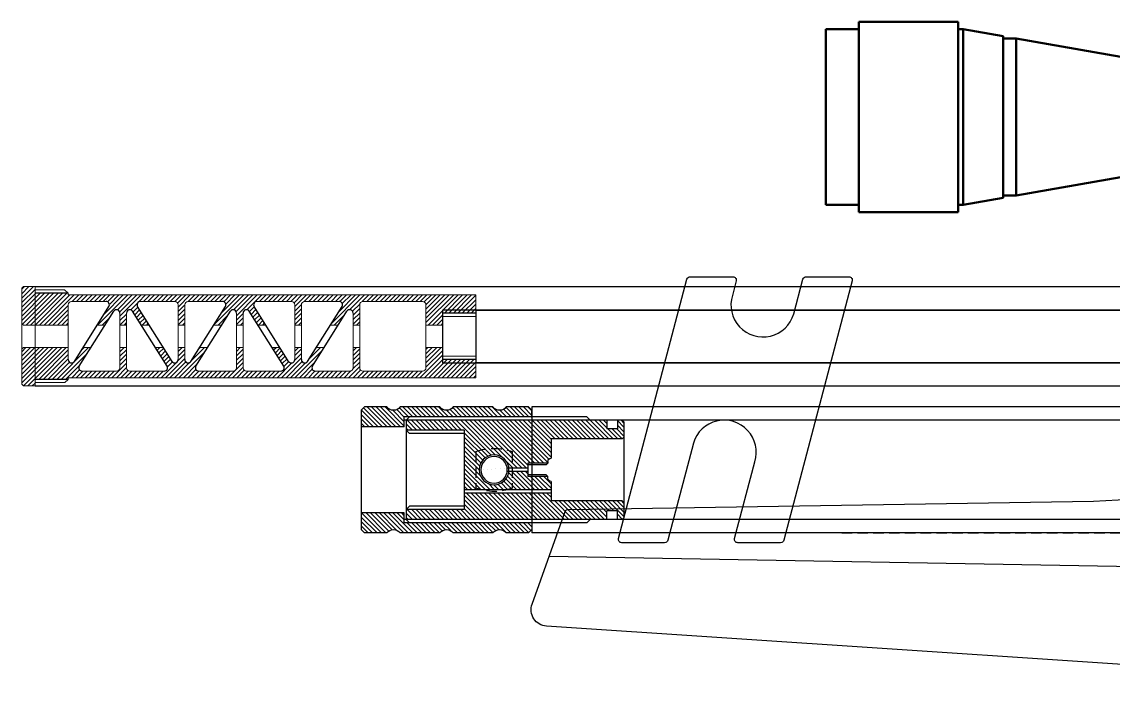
# Model space of a CAD drawing. Header units: millimetres. Extents: x 150 to 981, y 183 to 461.
# Drawn here: x 149.9 to 479.2, y 250 to 450 of the extents above; entities that cross this region are included whole.
import ezdxf

# ---------------------------------------------------------------- set-up
doc = ezdxf.new("R2010")
doc.units = ezdxf.units.MM
doc.linetypes.add('HIDDEN', pattern=[9.525, 6.35, -3.175])
doc.layers.add('图层2', color=108, linetype='Continuous')
doc.layers.add('标注线', color=3, linetype='Continuous', lineweight=13)

# ---------------------------------------------------------------- blocks, each defined once
blk = doc.blocks.new('ghjhjkk')
at = {"layer": '图层2', "linetype": 'ByBlock'}
h = blk.add_hatch(dxfattribs=at)
h.set_pattern_fill('ANSI31', color=4, scale=0.3)
h.set_pattern_definition([(45, (7450.5657, -2124.3686), (-0.6735192, 0.6735192), [])])
h.paths.add_polyline_path([(9061.66, -2377.02), (9051.66, -2377.02), (9051.66, -2386.62), (9061.66, -2386.62), (9061.66, -2386.12), (9184.59, -2386.12), (9184.59, -2380.62), (9174.59, -2380.62), (9174.59, -2377.02), (9169.59, -2377.02), (9169.59, -2383.12, -0.414214), (9168.59, -2384.12), (9150.59, -2384.12, -0.414214), (9149.59, -2383.12), (9149.59, -2377.02), (9147.59, -2377.02), (9147.59, -2383.12, -0.414214), (9146.59, -2384.12), (9136.18, -2384.12, -0.590203), (9135.33, -2382.59), (9138.84, -2377.02), (9136.47, -2377.02), (9133.85, -2381.19, -0.752207), (9132, -2380.66), (9132, -2377.02), (9130, -2377.02), (9130, -2380.66, -0.752207), (9128.16, -2381.19), (9125.53, -2377.02), (9123.17, -2377.02), (9126.68, -2382.59, -0.590203), (9125.83, -2384.12), (9115.42, -2384.12, -0.414214), (9114.42, -2383.12), (9114.42, -2377.02), (9112.42, -2377.02), (9112.42, -2383.12, -0.414214), (9111.42, -2384.12), (9101.01, -2384.12, -0.590203), (9100.16, -2382.59), (9103.67, -2377.02), (9101.3, -2377.02), (9098.68, -2381.19, -0.752207), (9096.83, -2380.66), (9096.83, -2377.02), (9094.83, -2377.02), (9094.83, -2380.66, -0.752207), (9092.99, -2381.19), (9090.36, -2377.02), (9088, -2377.02), (9091.5, -2382.59, -0.590203), (9090.66, -2384.12), (9080.25, -2384.12, -0.414214), (9079.25, -2383.12), (9079.25, -2377.02), (9077.25, -2377.02), (9077.25, -2383.12, -0.414214), (9076.25, -2384.12), (9065.83, -2384.12, -0.590203), (9064.99, -2382.59), (9068.49, -2377.02), (9066.13, -2377.02), (9063.51, -2381.19, -0.752207), (9061.66, -2380.66)])
h.paths.add_polyline_path([(9061.66, -2364.12, -0.414214), (9062.66, -2363.12), (9073.07, -2363.12, -0.590203), (9073.92, -2364.66), (9070.41, -2370.22), (9072.77, -2370.22), (9075.4, -2366.06, -0.752207), (9077.25, -2366.59), (9077.25, -2370.22), (9079.25, -2370.22), (9079.25, -2366.59, -0.752207), (9081.09, -2366.06), (9083.72, -2370.22), (9086.08, -2370.22), (9082.57, -2364.66, -0.590203), (9083.42, -2363.12), (9093.83, -2363.12, -0.414214), (9094.83, -2364.12), (9094.83, -2370.22), (9096.83, -2370.22), (9096.83, -2364.12, -0.414214), (9097.83, -2363.12), (9108.24, -2363.12, -0.590203), (9109.09, -2364.66), (9105.58, -2370.22), (9107.95, -2370.22), (9110.57, -2366.06, -0.752207), (9112.42, -2366.59), (9112.42, -2370.22), (9114.42, -2370.22), (9114.42, -2366.59, -0.752207), (9116.26, -2366.06), (9118.89, -2370.22), (9121.25, -2370.22), (9117.75, -2364.66, -0.590203), (9118.59, -2363.12), (9129, -2363.12, -0.414214), (9130, -2364.12), (9130, -2370.22), (9132, -2370.22), (9132, -2364.12, -0.414214), (9133, -2363.12), (9143.42, -2363.12, -0.590203), (9144.26, -2364.66), (9140.76, -2370.22), (9143.12, -2370.22), (9145.74, -2366.06, -0.752207), (9147.59, -2366.59), (9147.59, -2370.22), (9149.59, -2370.22), (9149.59, -2364.12, -0.414214), (9150.59, -2363.12), (9168.59, -2363.12, -0.414214), (9169.59, -2364.12), (9169.59, -2370.22), (9174.59, -2370.22), (9174.59, -2366.62), (9184.59, -2366.62), (9184.59, -2361.12), (9061.66, -2361.12), (9061.66, -2360.62), (9051.66, -2360.62), (9051.66, -2370.22), (9061.66, -2370.22)])
h.paths.add_polyline_path([(9047.66, -2388.12), (9048.16, -2388.62), (9051.66, -2388.62), (9051.66, -2377.02), (9047.66, -2377.02)])
h.paths.add_polyline_path([(9047.66, -2369.72), (9048.16, -2370.22), (9051.66, -2370.22), (9051.66, -2358.62), (9047.66, -2358.62)])
at = {"layer": '图层2', "color": 2, "linetype": 'ByBlock'}
for p, q in [((9061.66, -2360.62), (9051.66, -2360.62)), ((9047.66, -2369.72), (9048.16, -2370.22)), ((9061.66, -2386.62), (9051.66, -2386.62))]:
    blk.add_line(p, q, dxfattribs=at)
at = {"layer": '图层2', "color": 3, "linetype": 'ByBlock'}
for p, q in [((9063.51, -2381.19), (9073.92, -2364.66)), ((9064.99, -2382.59), (9075.4, -2366.06)), ((9091.5, -2382.59), (9081.09, -2366.06)), ((9092.99, -2381.19), (9082.57, -2364.66)), ((9098.68, -2381.19), (9109.09, -2364.66)), ((9100.16, -2382.59), (9110.57, -2366.06)), ((9126.68, -2382.59), (9116.26, -2366.06)), ((9128.16, -2381.19), (9117.75, -2364.66)), ((9133.85, -2381.19), (9144.26, -2364.66)), ((9135.33, -2382.59), (9145.74, -2366.06)), ((9184.59, -2366.62), (9174.59, -2366.62)), ((9184.59, -2380.62), (9174.59, -2380.62))]:
    blk.add_line(p, q, dxfattribs=at)
for centre, start, end in [((9073.07, -2364.12), 327.803, 90), ((9083.42, -2364.12), 90, 212.197), ((9108.24, -2364.12), 327.803, 90), ((9118.59, -2364.12), 90, 212.197), ((9143.42, -2364.12), 327.803, 90), ((9076.25, -2366.59), 0, 147.803), ((9080.25, -2366.59), 32.197, 180), ((9111.42, -2366.59), 0, 147.803), ((9115.42, -2366.59), 32.197, 180), ((9146.59, -2366.59), 0, 147.803), ((9062.66, -2380.66), 180, 327.803), ((9065.83, -2383.12), 147.803, 270), ((9090.66, -2383.12), 270, 32.197), ((9093.83, -2380.66), 212.197, 0), ((9097.83, -2380.66), 180, 327.803), ((9101.01, -2383.12), 147.803, 270), ((9125.83, -2383.12), 270, 32.197), ((9129, -2380.66), 212.197, 0), ((9133, -2380.66), 180, 327.803), ((9136.18, -2383.12), 147.803, 270)]:
    blk.add_arc(centre, 1, start, end, dxfattribs=at)
at = {"layer": '标注线', "color": 3}
for p, q in [((9047.66, -2359.12), (9048.16, -2358.62)), ((9047.66, -2359.12), (9047.66, -2388.12)), ((9048.16, -2358.62), (9051.66, -2358.62)), ((9051.66, -2358.62), (9051.66, -2388.62)), ((9051.66, -2359.62), (9060.54, -2359.62)), ((9061.66, -2360.62), (9060.54, -2359.62)), ((9061.66, -2360.62), (9061.66, -2361.12)), ((9061.66, -2361.12), (9184.59, -2361.12)), ((9062.66, -2363.12), (9073.07, -2363.12)), ((9083.42, -2363.12), (9093.83, -2363.12)), ((9097.83, -2363.12), (9108.24, -2363.12)), ((9118.59, -2363.12), (9129, -2363.12)), ((9133, -2363.12), (9143.42, -2363.12)), ((9150.59, -2363.12), (9168.59, -2363.12)), ((9184.59, -2361.12), (9184.59, -2367.62)), ((9061.66, -2364.12), (9061.66, -2380.66)), ((9077.25, -2366.59), (9077.25, -2383.12)), ((9079.25, -2366.59), (9079.25, -2383.12)), ((9094.83, -2364.12), (9094.83, -2380.66)), ((9096.83, -2364.12), (9096.83, -2380.66)), ((9112.42, -2366.59), (9112.42, -2383.12)), ((9114.42, -2366.59), (9114.42, -2383.12)), ((9130, -2364.12), (9130, -2380.66)), ((9132, -2364.12), (9132, -2380.66)), ((9147.59, -2366.59), (9147.59, -2383.12)), ((9149.59, -2364.12), (9149.59, -2383.12)), ((9169.59, -2364.12), (9169.59, -2383.12)), ((9174.59, -2366.62), (9174.59, -2380.62)), ((9048.16, -2370.22), (9061.66, -2370.22)), ((9070.41, -2370.22), (9072.77, -2370.22)), ((9077.25, -2370.22), (9079.25, -2370.22)), ((9086.08, -2370.22), (9083.72, -2370.22)), ((9094.83, -2370.22), (9096.83, -2370.22)), ((9105.58, -2370.22), (9107.95, -2370.22)), ((9114.42, -2370.22), (9112.42, -2370.22)), ((9121.25, -2370.22), (9118.89, -2370.22)), ((9132, -2370.22), (9130, -2370.22)), ((9140.76, -2370.22), (9143.12, -2370.22)), ((9149.59, -2370.22), (9147.59, -2370.22)), ((9169.59, -2370.22), (9174.59, -2370.22)), ((9047.66, -2377.52), (9048.16, -2377.02)), ((9048.16, -2377.02), (9061.66, -2377.02)), ((9066.13, -2377.02), (9068.49, -2377.02)), ((9077.25, -2377.02), (9079.25, -2377.02)), ((9090.36, -2377.02), (9088, -2377.02)), ((9094.83, -2377.02), (9096.83, -2377.02)), ((9101.3, -2377.02), (9103.67, -2377.02)), ((9114.42, -2377.02), (9112.42, -2377.02)), ((9125.53, -2377.02), (9123.17, -2377.02)), ((9132, -2377.02), (9130, -2377.02)), ((9136.47, -2377.02), (9138.84, -2377.02)), ((9149.59, -2377.02), (9147.59, -2377.02)), ((9169.59, -2377.02), (9174.59, -2377.02)), ((9184.59, -2379.62), (9184.59, -2386.12)), ((9051.66, -2384.62), (9051.66, -2386.62)), ((9061.66, -2386.62), (9060.65, -2387.62)), ((9061.66, -2386.12), (9184.59, -2386.12)), ((9061.66, -2386.12), (9061.66, -2386.62)), ((9065.83, -2384.12), (9076.25, -2384.12)), ((9080.25, -2384.12), (9090.66, -2384.12)), ((9101.01, -2384.12), (9111.42, -2384.12)), ((9115.42, -2384.12), (9125.83, -2384.12)), ((9136.18, -2384.12), (9146.59, -2384.12)), ((9150.59, -2384.12), (9168.59, -2384.12)), ((9048.16, -2388.62), (9047.66, -2388.12)), ((9048.16, -2388.62), (9051.66, -2388.62)), ((9051.66, -2387.62), (9060.65, -2387.62))]:
    blk.add_line(p, q, dxfattribs=at)
at = {"layer": '标注线', "color": 4}
for p, q in [((9174.59, -2367.62), (9184.59, -2367.62)), ((9184.59, -2367.62), (9184.59, -2379.62)), ((9174.59, -2379.62), (9184.59, -2379.62))]:
    blk.add_line(p, q, dxfattribs=at)
at = {"layer": '标注线', "color": 3}
for centre, start, end in [((9062.66, -2364.12), 90, 180), ((9093.83, -2364.12), 0, 90), ((9097.83, -2364.12), 90, 180), ((9129, -2364.12), 0, 90), ((9133, -2364.12), 90, 180), ((9150.59, -2364.12), 90, 180), ((9168.59, -2364.12), 0, 90), ((9076.25, -2383.12), 270, 0), ((9080.25, -2383.12), 180, 270), ((9111.42, -2383.12), 270, 0), ((9115.42, -2383.12), 180, 270), ((9146.59, -2383.12), 270, 0), ((9150.59, -2383.12), 180, 270), ((9168.59, -2383.12), 270, 0)]:
    blk.add_arc(centre, 1, start, end, dxfattribs=at)
blk = doc.blocks.new('gfdgtrh')
at = {"layer": '图层2', "linetype": 'ByBlock'}
h = blk.add_hatch(dxfattribs=at)
h.set_pattern_fill('ANSI31', color=4, scale=0.3)
h.set_pattern_definition([(45, (8893.701, 869.9032), (-0.6735192, 0.6735192), [])])
h.paths.add_polyline_path([(10418.63, -1996.45), (10425.38, -1996.45), (10426.38, -1995.45), (10426.38, -1990.45), (10413.39, -1990.45), (10413.39, -1993.45), (10374.88, -1993.45), (10374.88, -1995.45), (10375.88, -1996.45), (10382.63, -1996.45, -0.5), (10386.63, -1996.45), (10398.63, -1996.45, -0.5), (10402.63, -1996.45), (10414.63, -1996.45, -0.5)])
h.paths.add_polyline_path([(10414.63, -1958.45), (10402.63, -1958.45, -0.5), (10398.63, -1958.45), (10386.63, -1958.45, -0.5), (10382.63, -1958.45), (10375.88, -1958.45), (10374.88, -1959.45), (10374.88, -1961.45), (10413.39, -1961.45), (10413.39, -1964.45), (10426.38, -1964.45), (10426.38, -1959.45), (10425.38, -1958.45), (10418.63, -1958.45, -0.5)])
at = {"layer": '图层2', "color": 6, "linetype": 'ByBlock'}
for p, q in [((10374.88, -1959.45), (10375.88, -1958.45)), ((10375.88, -1958.45), (10382.63, -1958.45)), ((10386.63, -1958.45), (10398.63, -1958.45)), ((10402.63, -1958.45), (10414.63, -1958.45)), ((10418.63, -1958.45), (10425.38, -1958.45)), ((10425.38, -1958.45), (10426.38, -1959.45)), ((10374.88, -1961.6), (10374.88, -1959.45)), ((10374.88, -1961.45), (10413.39, -1961.45)), ((10374.88, -1961.6), (10374.88, -1993.3)), ((10413.39, -1964.45), (10413.39, -1961.45)), ((10426.38, -1959.45), (10426.38, -1964.45)), ((10413.39, -1964.45), (10426.38, -1964.45)), ((10426.38, -1964.45), (10426.38, -1990.45)), ((10413.39, -1990.45), (10426.38, -1990.45)), ((10413.39, -1993.45), (10413.39, -1990.45)), ((10426.38, -1990.45), (10426.38, -1995.45)), ((10374.88, -1993.3), (10374.88, -1995.45)), ((10374.88, -1993.45), (10413.39, -1993.45)), ((10374.88, -1995.45), (10375.88, -1996.45)), ((10375.88, -1996.45), (10382.63, -1996.45)), ((10386.63, -1996.45), (10398.63, -1996.45)), ((10402.63, -1996.45), (10414.63, -1996.45)), ((10418.63, -1996.45), (10425.38, -1996.45)), ((10425.38, -1996.45), (10426.38, -1995.45))]:
    blk.add_line(p, q, dxfattribs=at)
at = {"layer": '图层2', "color": 4, "linetype": 'ByBlock'}
for p, q in [((10374.88, -1962.45), (10413.39, -1962.45)), ((10374.88, -1992.45), (10413.39, -1992.45))]:
    blk.add_line(p, q, dxfattribs=at)
at = {"layer": '图层2', "color": 6, "linetype": 'ByBlock'}
for centre, start, end in [((10384.63, -1956.95), 216.8699, 323.1301), ((10400.63, -1956.95), 216.8699, 323.1301), ((10416.63, -1956.95), 216.8699, 323.1301), ((10384.63, -1997.95), 36.8699, 143.1301), ((10400.63, -1997.95), 36.8699, 143.1301), ((10416.63, -1997.95), 36.8699, 143.1301)]:
    blk.add_arc(centre, 2.5, start, end, dxfattribs=at)
blk = doc.blocks.new('hfghjjj')
at = {"layer": '图层2', "linetype": 'ByBlock'}
h = blk.add_hatch(dxfattribs=at)
h.set_pattern_fill('ANSI31', color=4, scale=0.3)
h.set_pattern_definition([(45, (6018.2356, -177.67815), (-0.6735192, 0.6735192), [])])
h.paths.add_polyline_path([(10186.83, -2071.74), (10187.33, -2072.24), (10188.83, -2072.24), (10188.83, -2069.74), (10192.03, -2069.74), (10192.03, -2072.24), (10252.53, -2072.24), (10252.53, -2069.39), (10235.03, -2069.39), (10235.03, -2064.39), (10208.83, -2064.39), (10208.83, -2066.74), (10187.33, -2066.74), (10186.83, -2067.24)])
edge = h.paths.add_edge_path()
edge.add_arc((10208.83, -2059.89), 1, 270, 360)
edge.add_line((10209.83, -2059.89), (10209.83, -2059.39))
edge.add_line((10209.83, -2059.39), (10215.83, -2059.39))
edge.add_line((10215.83, -2059.39), (10215.83, -2057.89))
edge.add_line((10215.83, -2057.89), (10221.55, -2057.89))
edge.add_arc((10226.03, -2057.39), 4.5, 186.3794, 360)
edge.add_line((10230.53, -2057.39), (10235.03, -2057.39))
edge.add_line((10235.03, -2057.39), (10235.03, -2063.39))
edge.add_line((10235.03, -2063.39), (10208.83, -2063.39))
edge.add_line((10208.83, -2063.39), (10208.83, -2060.89))
edge = h.paths.add_edge_path()
edge.add_line((10209.83, -2054.89), (10209.83, -2055.39))
edge.add_line((10209.83, -2055.39), (10215.83, -2055.39))
edge.add_line((10215.83, -2055.39), (10215.83, -2056.89))
edge.add_line((10215.83, -2056.89), (10221.55, -2056.89))
edge.add_arc((10226.03, -2057.39), 4.5, 0, 173.6206, ccw=False)
edge.add_line((10230.53, -2057.39), (10235.03, -2057.39))
edge.add_line((10235.03, -2057.39), (10235.03, -2045.39))
edge.add_line((10235.03, -2045.39), (10252.53, -2045.39))
edge.add_line((10252.53, -2045.39), (10252.53, -2042.54))
edge.add_line((10252.53, -2042.54), (10192.03, -2042.54))
edge.add_line((10192.03, -2042.54), (10192.03, -2045.04))
edge.add_line((10192.03, -2045.04), (10188.83, -2045.04))
edge.add_line((10188.83, -2045.04), (10188.83, -2042.54))
edge.add_line((10188.83, -2042.54), (10186.83, -2042.54))
edge.add_line((10186.83, -2042.54), (10186.83, -2047.54))
edge.add_line((10186.83, -2047.54), (10187.33, -2048.04))
edge.add_line((10187.33, -2048.04), (10208.83, -2048.04))
edge.add_line((10208.83, -2048.04), (10208.83, -2053.89))
edge.add_arc((10208.83, -2054.89), 1, 0, 90, ccw=False)
at = {"layer": '图层2', "color": 4, "linetype": 'ByBlock'}
for p, q in [((10197.03, -2042.39), (10198.03, -2041.39)), ((10198.03, -2041.39), (10251.53, -2041.39)), ((10251.53, -2041.39), (10252.53, -2042.39)), ((10235.03, -2046.39), (10251.53, -2046.39)), ((10210.33, -2055.89), (10209.83, -2055.39)), ((10210.33, -2055.89), (10215.83, -2055.89)), ((10210.33, -2058.89), (10209.83, -2059.39)), ((10210.33, -2058.89), (10215.83, -2058.89)), ((10235.03, -2068.39), (10251.53, -2068.39)), ((10197.03, -2072.39), (10198.03, -2073.39)), ((10198.03, -2073.39), (10251.53, -2073.39)), ((10251.53, -2073.39), (10252.53, -2072.39))]:
    blk.add_line(p, q, dxfattribs=at)
at = {"layer": '图层2', "color": 6, "linetype": 'ByBlock'}
for p, q in [((10186.83, -2042.89), (10187.33, -2042.39)), ((10186.83, -2042.89), (10186.83, -2047.54)), ((10187.33, -2042.39), (10188.83, -2042.39)), ((10188.83, -2042.39), (10188.83, -2045.04)), ((10192.03, -2042.39), (10192.03, -2045.04)), ((10192.03, -2042.39), (10252.53, -2042.39)), ((10197.03, -2042.39), (10197.03, -2042.39)), ((10252.53, -2042.39), (10252.53, -2045.39)), ((10187.33, -2048.04), (10186.83, -2047.54)), ((10186.83, -2047.54), (10186.83, -2067.24)), ((10188.83, -2044.99), (10192.03, -2044.99)), ((10235.03, -2045.39), (10235.03, -2069.39)), ((10235.03, -2045.39), (10252.53, -2045.39)), ((10251.53, -2046.39), (10252.53, -2045.39)), ((10252.53, -2045.39), (10252.53, -2069.39)), ((10187.33, -2048.04), (10208.83, -2048.04)), ((10208.83, -2048.04), (10208.83, -2053.89)), ((10209.83, -2054.89), (10209.83, -2055.39)), ((10209.83, -2055.39), (10215.83, -2055.39)), ((10215.83, -2055.39), (10215.83, -2056.89)), ((10215.83, -2056.89), (10222.06, -2056.89)), ((10215.83, -2056.89), (10215.83, -2057.89)), ((10215.83, -2057.89), (10222.06, -2057.89)), ((10215.83, -2057.89), (10215.83, -2059.39)), ((10208.83, -2060.89), (10208.83, -2066.74)), ((10209.83, -2059.39), (10215.83, -2059.39)), ((10209.83, -2059.89), (10209.83, -2059.39)), ((10208.83, -2063.39), (10235.03, -2063.39)), ((10208.83, -2064.39), (10235.03, -2064.39)), ((10187.33, -2066.74), (10186.83, -2067.24)), ((10186.83, -2067.24), (10186.83, -2071.89)), ((10187.33, -2066.74), (10208.83, -2066.74)), ((10188.83, -2069.79), (10192.03, -2069.79)), ((10188.83, -2072.39), (10188.83, -2069.79)), ((10192.03, -2072.39), (10192.03, -2069.79)), ((10235.03, -2069.39), (10252.53, -2069.39)), ((10252.53, -2069.39), (10251.53, -2068.39)), ((10252.53, -2069.39), (10252.53, -2072.24)), ((10187.33, -2072.39), (10186.83, -2071.89)), ((10187.33, -2072.39), (10188.83, -2072.39)), ((10192.03, -2072.39), (10252.53, -2072.39)), ((10197.03, -2072.39), (10197.03, -2072.39))]:
    blk.add_line(p, q, dxfattribs=at)
at = {"layer": '图层2', "color": 3, "linetype": 'HIDDEN', "ltscale": 0.5}
for p, q in [((10220.53, -2051.89), (10220.53, -2062.89)), ((10231.53, -2051.89), (10231.53, -2062.89))]:
    blk.add_line(p, q, dxfattribs=at)
at = {"layer": '图层2', "color": 6, "linetype": 'ByBlock'}
for radius in [4.5, 4]:
    blk.add_circle((10226.03, -2057.39), radius, dxfattribs=at)
at = {"layer": '图层2', "color": 3, "linetype": 'HIDDEN', "ltscale": 0.5}
for centre, radius, start, end in [((10226.03, -2066.52), 15.62, 69.3903, 110.6097), ((10226.03, -2048.27), 15.63, 249.3903, 290.6097)]:
    blk.add_arc(centre, radius, start, end, dxfattribs=at)
at = {"layer": '图层2', "color": 6, "linetype": 'ByBlock'}
for centre, start, end in [((10208.83, -2054.89), 0, 90), ((10208.83, -2059.89), 270, 0)]:
    blk.add_arc(centre, 1, start, end, dxfattribs=at)

msp = doc.modelspace()

# ---------------------------------------------------------------- linework, layer by layer
at = {"color": 1, "lineweight": 50}
for p, q in [((402.428, 450.043), (432.428, 450.043)), ((402.428, 392.543), (402.428, 450.043)), ((432.428, 392.543), (432.428, 450.043)), ((392.428, 447.793), (402.428, 447.793)), ((392.428, 394.793), (392.428, 447.793)), ((433.928, 447.793), (432.428, 447.793)), ((433.928, 394.793), (433.928, 447.793)), ((433.928, 447.793), (445.928, 445.693)), ((445.928, 396.893), (445.928, 445.693)), ((449.928, 444.993), (445.928, 444.993)), ((449.928, 397.593), (449.928, 444.993)), ((449.928, 444.993), (513.928, 433.793)), ((449.928, 397.593), (513.928, 408.793)), ((433.928, 394.793), (445.928, 396.893)), ((392.428, 394.793), (402.428, 394.793)), ((402.428, 392.543), (432.428, 392.543)), ((433.928, 394.793), (432.428, 394.793))]:
    msp.add_line(p, q, dxfattribs=at)
at = {"color": 2, "lineweight": 50}
msp.add_line((449.928, 397.593), (445.928, 397.593), dxfattribs=at)
at = {"color": 6, "linetype": 'ByBlock'}
msp.add_lwpolyline([(364.269, 367.436, 1.0067106), (382.787, 361.807), (385.556, 372.32, -0.3406371), (386.523, 373.065), (399.454, 373.065, -0.4918281), (400.421, 371.811), (379.789, 293.48, -0.3406371), (378.822, 292.735), (365.89, 292.735, -0.4918281), (364.923, 293.99), (371.033, 317.187, 1.0067106), (352.516, 322.815), (344.789, 293.48, -0.3406371), (343.822, 292.735), (330.89, 292.735, -0.4918281), (329.923, 293.99), (350.556, 372.32, -0.3406371), (351.523, 373.065), (364.454, 373.065, -0.4918281), (365.421, 371.811)], format="xyb", close=True, dxfattribs=at)
at = {"color": 1}
msp.add_lwpolyline([(571.2, 250.011), (308.201, 267.533, -0.4982904), (303.828, 274.212), (313.863, 302.151, -0.3120934), (314.789, 302.813), (473.204, 305.33, 0.0550537), (532.122, 313.483)], format="xyb", dxfattribs=at)
at = {"color": 2}
msp.add_lwpolyline([(530.518, 313.083, -0.4232563), (502.979, 285.194), (309.002, 288.617)], format="xyb", dxfattribs=at)
at = {"layer": '图层2', "color": 2, "linetype": 'ByBlock'}
for p, q in [((153.891, 370.065), (709.246, 370.065)), ((831.202, 362.971), (276.823, 362.971)), ((276.823, 362.971), (276.823, 346.971)), ((286.823, 362.932), (286.823, 346.971)), ((831.202, 346.971), (276.823, 346.971)), ((153.891, 340.065), (566.366, 340.065)), ((810.482, 333.74), (303.758, 333.74)), ((303.758, 333.734), (303.758, 295.734)), ((810.482, 329.74), (303.758, 329.74)), ((810.482, 299.74), (303.758, 299.74)), ((810.482, 295.74), (303.758, 295.734))]:
    msp.add_line(p, q, dxfattribs=at)
at = {"layer": '图层2', "color": 3, "linetype": 'ByBlock'}
for p, q in [((832.217, 362.871), (286.823, 362.871)), ((832.217, 347.071), (286.823, 347.071))]:
    msp.add_line(p, q, dxfattribs=at)
at = {"layer": '图层2', "color": 1, "linetype": 'HIDDEN', "ltscale": 0.5}
msp.add_line((819.517, 295.583), (395.826, 295.583), dxfattribs=at)

# ---------------------------------------------------------------- block references
at = {"layer": '图层2', "color": 2, "linetype": 'ByBlock'}
msp.add_blockref('ghjhjkk', (-8897.768, 2728.689), dxfattribs=at)
at = {"layer": '图层2', "color": 2, "linetype": 'ByBlock', "extrusion": (0, 0, -1), "zscale": -1}
for name, p in [('gfdgtrh', (-10678.676, 2292.186)), ('hfghjjj', (-10518.395, 2372.134))]:
    msp.add_blockref(name, p, dxfattribs=at)

doc.saveas('drawing.dxf')
